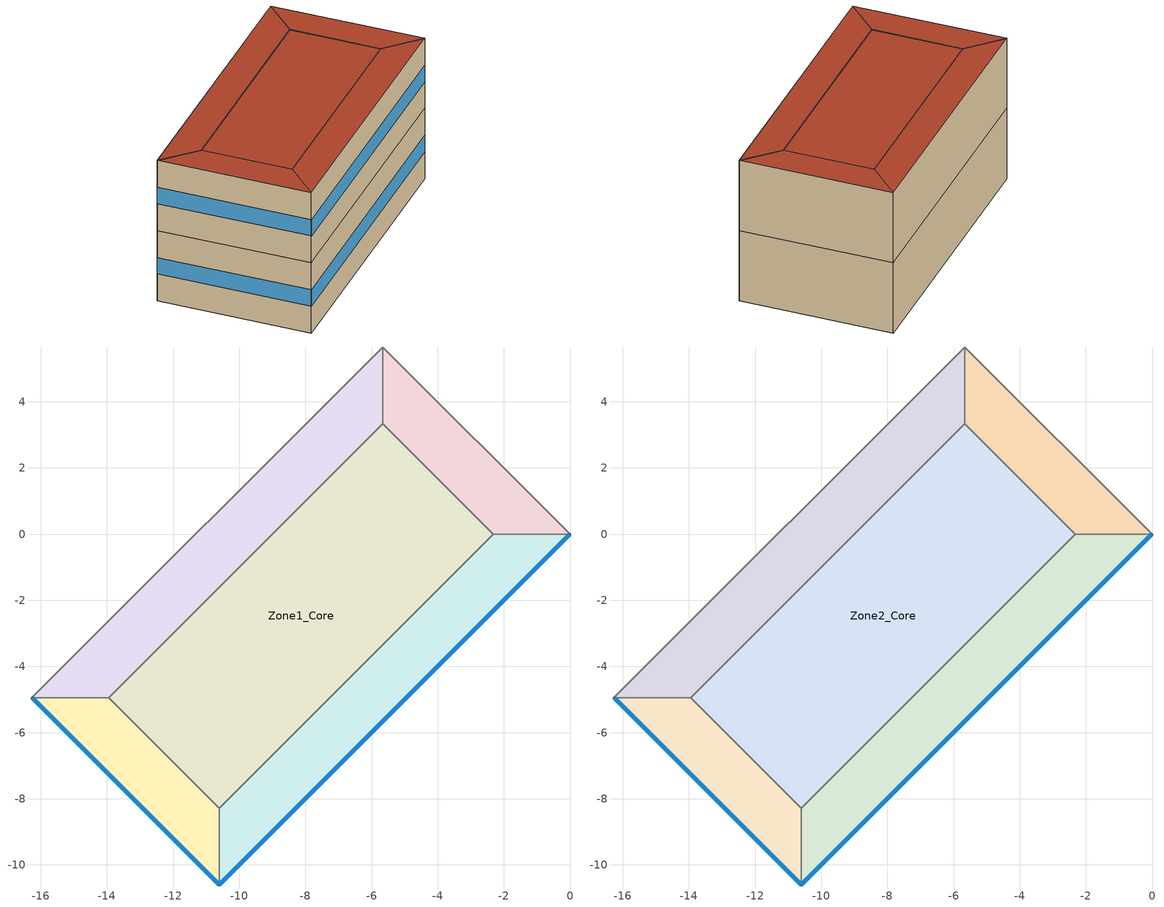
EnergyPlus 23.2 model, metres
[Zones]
Zone1_FrontPerimeter
 floor ground (ground_floor_Construction): -5.66,5.66 0,0 -2.32,0 -5.66,3.34 z0
 wall adiabatic (interior_wall_Construction): -2.32,0 0,0 -5.66,5.66 -5.66,3.34 z0:4
 wall to Zone1_Core (interior_wall_Construction): -5.66,3.34 -2.32,0 z0:4
Zone1_RightPerimeter
 floor ground (ground_floor_Construction): -5.66,5.66 -5.66,3.34 -13.94,-4.95 -16.26,-4.95 z0
 wall adiabatic (interior_wall_Construction): -5.66,3.34 -5.66,5.66 -16.26,-4.95 -13.94,-4.95 z0:4
 wall to Zone1_Core (interior_wall_Construction): -13.94,-4.95 -5.66,3.34 z0:4
Zone1_RearPerimeter
 floor ground (ground_floor_Construction): -13.94,-4.95 -10.61,-8.29 -10.61,-10.61 -16.26,-4.95 z0
 wall outside (exterior_wall_Construction): -16.26,-4.95 -10.61,-10.61 z0:4
 wall adiabatic (interior_wall_Construction): -10.61,-10.61 -10.61,-8.29 / -13.94,-4.95 -16.26,-4.95 z0:4
 wall to Zone1_Core (interior_wall_Construction): -10.61,-8.29 -13.94,-4.95 z0:4
 window (Window1C): -16.26,-4.95 -10.61,-10.6 z1.54:2.46
Zone1_LeftPerimeter
 floor ground (ground_floor_Construction): 0,0 -10.61,-10.61 -10.61,-8.29 -2.32,0 z0
 wall outside (exterior_wall_Construction): -10.61,-10.61 0,0 z0:4
 wall adiabatic (interior_wall_Construction): 0,0 -2.32,0 / -10.61,-8.29 -10.61,-10.61 z0:4
 wall to Zone1_Core (interior_wall_Construction): -2.32,0 -10.61,-8.29 z0:4
 window (Window1C): -10.6,-10.6 -0.01,-0.01 z1.54:2.46
Zone1_Core
 floor ground (ground_floor_Construction): -2.32,0 -5.66,3.34 -13.94,-4.95 -10.61,-8.29 z0
Zone2_FrontPerimeter
 floor to Zone1_FrontPerimeter (inter_floor_Construction): -5.66,5.66 0,0 -2.32,0 -5.66,3.34 z4
 wall adiabatic (interior_wall_Construction): -2.32,0 0,0 -5.66,5.66 -5.66,3.34 z4:8
 wall to Zone2_Core (interior_wall_Construction): -5.66,3.34 -2.32,0 z4:8
 roof outside (flat_roof_Construction): 0,0 -5.66,5.66 -5.66,3.34 -2.32,0 z8
Zone2_RightPerimeter
 floor to Zone1_RightPerimeter (inter_floor_Construction): -5.66,5.66 -5.66,3.34 -13.94,-4.95 -16.26,-4.95 z4
 wall adiabatic (interior_wall_Construction): -5.66,3.34 -5.66,5.66 -16.26,-4.95 -13.94,-4.95 z4:8
 wall to Zone2_Core (interior_wall_Construction): -13.94,-4.95 -5.66,3.34 z4:8
 roof outside (flat_roof_Construction): -5.66,3.34 -5.66,5.66 -16.26,-4.95 -13.94,-4.95 z8
Zone2_RearPerimeter
 floor to Zone1_RearPerimeter (inter_floor_Construction): -13.94,-4.95 -10.61,-8.29 -10.61,-10.61 -16.26,-4.95 z4
 wall outside (exterior_wall_Construction): -16.26,-4.95 -10.61,-10.61 z4:8
 wall adiabatic (interior_wall_Construction): -10.61,-10.61 -10.61,-8.29 / -13.94,-4.95 -16.26,-4.95 z4:8
 wall to Zone2_Core (interior_wall_Construction): -10.61,-8.29 -13.94,-4.95 z4:8
 window (Window1C): -16.26,-4.95 -10.61,-10.6 z5.54:6.46
 roof outside (flat_roof_Construction): -10.61,-10.61 -10.61,-8.29 -13.94,-4.95 -16.26,-4.95 z8
Zone2_LeftPerimeter
 floor to Zone1_LeftPerimeter (inter_floor_Construction): 0,0 -10.61,-10.61 -10.61,-8.29 -2.32,0 z4
 wall outside (exterior_wall_Construction): -10.61,-10.61 0,0 z4:8
 wall adiabatic (interior_wall_Construction): 0,0 -2.32,0 / -10.61,-8.29 -10.61,-10.61 z4:8
 wall to Zone2_Core (interior_wall_Construction): -2.32,0 -10.61,-8.29 z4:8
 window (Window1C): -10.6,-10.6 -0.01,-0.01 z5.54:6.46
 roof outside (flat_roof_Construction): 0,0 -2.32,0 -10.61,-8.29 -10.61,-10.61 z8
Zone2_Core
 floor to Zone1_Core (inter_floor_Construction): -2.32,0 -5.66,3.34 -13.94,-4.95 -10.61,-8.29 z4
 roof outside (flat_roof_Construction): -5.66,3.34 -2.32,0 -10.61,-8.29 -13.94,-4.95 z8
[BUILDING]
Sample_Building_1: North Axis=135; Terrain=Suburbs; Loads Convergence Tolerance Value=0.04; Temperature Convergence Tolerance Value=0.4; Solar Distribution=FullExterior; Maximum Number of Warmup Days=25; Minimum Number of Warmup Days=1
[Site:Location]
Amsterdam_Netherlands: Latitude=52.37; Longitude=4.89; Time Zone=1; Elevation=-2
[SizingPeriod:DesignDay] Day of Month=21; Humidity Condition Type=Wetbulb; Barometric Pressure=102000; Rain Indicator=No; Snow Indicator=No; Daylight Saving Time Indicator=No; Solar Model Indicator=ASHRAEClearSky
Name | Month | Day Type | Maximum DryBulb Temperature | Daily DryBulb Temperature Range | Wetbulb or DewPoint at Maximum DryBulb | Wind Speed | Wind Direction | Sky Clearness
Netherlands Ann Htg 99.6% Condns DB | 1 | WinterDesignDay | -5 | 0 | -5 | 4 | 270 | 0
Netherlands Ann Clg 1% Condns DB=>MWB | 7 | SummerDesignDay | 28 | 10 | 17 | 3.5 | 90 | 1
[SITE:GROUNDTEMPERATURE:BUILDINGSURFACE]
2.63943, 3.53752, 4.55006, 7.55803, 14.4729, 16.1767, 18.7844, 17.6739, 14.8438, 9.05959, 6.65591, 4.01071
[MATERIAL] Thermal Absorptance=0.9; Solar Absorptance=0.7; Visible Absorptance=0.7
Name | Roughness | Thickness | Conductivity | Density | Specific Heat
ground_floor_OpaqueMat | MediumRough | 0.100531 | 0.0287231 | 2229.98 | 877.247
exterior_wall_OpaqueMat | MediumRough | 0.196555 | 0.0561585 | 2283.66 | 859.275
inter_floor_OpaqueMat | MediumSmooth | 0.126837 | 0.0634185 | 1815.96 | 823.279
interior_wall_OpaqueMat | MediumSmooth | 0.146833 | 0.0978885 | 821.826 | 834.228
[MATERIAL:NOMASS]
flat_roof_OpaqueMat: Roughness=MediumRough; Thermal Resistance=3.5; Thermal Absorptance=0.9; Solar Absorptance=0.7; Visible Absorptance=0.7
[WINDOWMATERIAL:GLAZING]
Glazing_Clear_3mm: Optical Data Type=SpectralAverage; Thickness=0.003; Solar Transmittance at Normal Incidence=0.773534; Front Side Solar Reflectance at Normal Incidence=0.0789218; Back Side Solar Reflectance at Normal Incidence=0.0708694; Visible Transmittance at Normal Incidence=0.868438; Front Side Visible Reflectance at Normal Incidence=0.060298; Back Side Visible Reflectance at Normal Incidence=0.0621864; Infrared Transmittance at Normal Incidence=0; Front Side Infrared Hemispherical Emissivity=0.84; Back Side Infrared Hemispherical Emissivity=0.84; Conductivity=1.00054; Dirt Correction Factor for Solar and Visible Transmittance=1; Solar Diffusing=No; Youngs modulus=72000000000; Poissons ratio=0.22
[CONSTRUCTION]
WINDOW1C: Glazing_Clear_3mm
ground_floor_Construction: ground_floor_OpaqueMat
exterior_wall_Construction: exterior_wall_OpaqueMat
flat_roof_Construction: flat_roof_OpaqueMat
inter_floor_Construction: inter_floor_OpaqueMat
interior_wall_Construction: interior_wall_OpaqueMat
[ZONE] Type=1; Multiplier=1; Ceiling Height=autocalculate; Volume=autocalculate; Floor Area=autocalculate; Part of Total Floor Area=Yes
Zone1_FrontPerimeter; Zone1_RightPerimeter; Zone1_RearPerimeter; Zone1_LeftPerimeter; Zone1_Core; Zone2_FrontPerimeter; Zone2_RightPerimeter; Zone2_RearPerimeter; Zone2_LeftPerimeter; Zone2_Core
[ZONEINFILTRATION:DESIGNFLOWRATE] Schedule=AlwaysOnSched; Design Flow Rate Calculation Method=Flow/Zone; Design Flow Rate=0.000404957; Constant Term Coefficient=1; Temperature Term Coefficient=0; Velocity Term Coefficient=0; Velocity Squared Term Coefficient=0
Name | Zone or ZoneList or Space or SpaceList
Infil_non_residential_D_Zone1_FrontPerimeter | Zone1_FrontPerimeter
Infil_non_residential_D_Zone1_RightPerimeter | Zone1_RightPerimeter
Infil_non_residential_D_Zone1_RearPerimeter | Zone1_RearPerimeter
Infil_non_residential_D_Zone1_LeftPerimeter | Zone1_LeftPerimeter
Infil_non_residential_D_Zone1_Core | Zone1_Core
Infil_non_residential_D_Zone2_FrontPerimeter | Zone2_FrontPerimeter
Infil_non_residential_D_Zone2_RightPerimeter | Zone2_RightPerimeter
Infil_non_residential_D_Zone2_RearPerimeter | Zone2_RearPerimeter
Infil_non_residential_D_Zone2_LeftPerimeter | Zone2_LeftPerimeter
Infil_non_residential_D_Zone2_Core | Zone2_Core
[DESIGNSPECIFICATION:OUTDOORAIR]
DSOA_Global: Outdoor Air Method=Sum; Outdoor Air Flow per Person=0.00236; Outdoor Air Flow per Zone Floor Area=0.000305; Outdoor Air Flow per Zone=0; Outdoor Air Flow Air Changes per Hour=0
[DESIGNSPECIFICATION:ZONEAIRDISTRIBUTION]
DSZAD_Global: Zone Air Distribution Effectiveness in Cooling Mode=1; Zone Air Distribution Effectiveness in Heating Mode=1; Zone Secondary Recirculation Fraction=0.3; Minimum Zone Ventilation Efficiency=0
[SIZING:ZONE]
ALL_ZONES: Zone Cooling Design Supply Air Temperature Input Method=SupplyAirTemperature; Zone Cooling Design Supply Air Temperature=13.2789; Zone Heating Design Supply Air Temperature Input Method=SupplyAirTemperature; Zone Heating Design Supply Air Temperature=40.1251; Zone Cooling Design Supply Air Humidity Ratio=0.00927503; Zone Heating Design Supply Air Humidity Ratio=0.00422321; Design Specification Outdoor Air Object=DSOA_Global; Zone Heating Sizing Factor=1; Zone Cooling Sizing Factor=1; Cooling Design Air Flow Method=DesignDay; Cooling Design Air Flow Rate=0; Cooling Minimum Air Flow per Zone Floor Area=0.000762; Cooling Minimum Air Flow=0; Cooling Minimum Air Flow Fraction=0.2; Heating Design Air Flow Method=DesignDay; Heating Design Air Flow Rate=0; Heating Maximum Air Flow per Zone Floor Area=0.002032; Heating Maximum Air Flow=0.141576; Heating Maximum Air Flow Fraction=0.3; Design Specification Zone Air Distribution Object=DSZAD_Global; Account for Dedicated Outdoor Air System=No; Dedicated Outdoor Air System Control Strategy=NeutralSupplyAir; Dedicated Outdoor Air Low Setpoint Temperature for Design=autosize; Dedicated Outdoor Air High Setpoint Temperature for Design=autosize; Zone Load Sizing Method=Sensible Load Only No Latent Load; Zone Latent Cooling Design Supply Air Humidity Ratio Input Method=HumidityRatioDifference; Zone Cooling Design Supply Air Humidity Ratio Difference=0.005; Zone Latent Heating Design Supply Air Humidity Ratio Input Method=HumidityRatioDifference; Zone Humidification Design Supply Air Humidity Ratio Difference=0.005
[ZONECONTROL:THERMOSTAT] Control Type Schedule=ZONE CONTROL TYPE SCHEDULE; Temperature Difference Between Cutout And Setpoint=0
Name | Zone or ZoneList | Control 1
Zone1_FrontPerimeter CONTROLS | Zone1_FrontPerimeter | Zone1_FrontPerimeter SETPOINTS
Zone1_RightPerimeter CONTROLS | Zone1_RightPerimeter | Zone1_RightPerimeter SETPOINTS
Zone1_RearPerimeter CONTROLS | Zone1_RearPerimeter | Zone1_RearPerimeter SETPOINTS
Zone1_LeftPerimeter CONTROLS | Zone1_LeftPerimeter | Zone1_LeftPerimeter SETPOINTS
Zone1_Core CONTROLS | Zone1_Core | Zone1_Core SETPOINTS
Zone2_FrontPerimeter CONTROLS | Zone2_FrontPerimeter | Zone2_FrontPerimeter SETPOINTS
Zone2_RightPerimeter CONTROLS | Zone2_RightPerimeter | Zone2_RightPerimeter SETPOINTS
Zone2_RearPerimeter CONTROLS | Zone2_RearPerimeter | Zone2_RearPerimeter SETPOINTS
Zone2_LeftPerimeter CONTROLS | Zone2_LeftPerimeter | Zone2_LeftPerimeter SETPOINTS
Zone2_Core CONTROLS | Zone2_Core | Zone2_Core SETPOINTS
[THERMOSTATSETPOINT:DUALSETPOINT] Heating Setpoint Temperature Schedule=ZONE HEATING SETPOINTS; Cooling Setpoint Temperature Schedule=ZONE COOLING SETPOINTS
Zone1_FrontPerimeter SETPOINTS; Zone1_RightPerimeter SETPOINTS; Zone1_RearPerimeter SETPOINTS; Zone1_LeftPerimeter SETPOINTS; Zone1_Core SETPOINTS; Zone2_FrontPerimeter SETPOINTS; Zone2_RightPerimeter SETPOINTS; Zone2_RearPerimeter SETPOINTS; Zone2_LeftPerimeter SETPOINTS; Zone2_Core SETPOINTS
[ZONEHVAC:IDEALLOADSAIRSYSTEM] Maximum Heating Supply Air Temperature=67.3647; Minimum Cooling Supply Air Temperature=13.3534; Maximum Heating Supply Air Humidity Ratio=0.015; Minimum Cooling Supply Air Humidity Ratio=0.009; Heating Limit=NoLimit; Maximum Heating Air Flow Rate=autosize; Cooling Limit=NoLimit; Maximum Cooling Air Flow Rate=autosize; Dehumidification Control Type=ConstantSupplyHumidityRatio; Cooling Sensible Heat Ratio=0.7; Humidification Control Type=ConstantSupplyHumidityRatio; Demand Controlled Ventilation Type=None; Outdoor Air Economizer Type=NoEconomizer; Heat Recovery Type=None; Latent Heat Recovery Effectiveness=0
Name | Sensible Heat Recovery Effectiveness
Zone1_FrontPerimeter Ideal Loads | 0.758694
Zone1_RightPerimeter Ideal Loads | 0.810202
Zone1_RearPerimeter Ideal Loads | 0.830943
Zone1_LeftPerimeter Ideal Loads | 0.765548
Zone1_Core Ideal Loads | 0.785898
Zone2_FrontPerimeter Ideal Loads | 0.803623
Zone2_RightPerimeter Ideal Loads | 0.812864
Zone2_RearPerimeter Ideal Loads | 0.754582
Zone2_LeftPerimeter Ideal Loads | 0.836648
Zone2_Core Ideal Loads | 0.787018
[Zone equipment]
Zone1_FrontPerimeter: Zone1_FrontPerimeter Ideal Loads
Zone1_RightPerimeter: Zone1_RightPerimeter Ideal Loads
Zone1_RearPerimeter: Zone1_RearPerimeter Ideal Loads
Zone1_LeftPerimeter: Zone1_LeftPerimeter Ideal Loads
Zone1_Core: Zone1_Core Ideal Loads
Zone2_FrontPerimeter: Zone2_FrontPerimeter Ideal Loads
Zone2_RightPerimeter: Zone2_RightPerimeter Ideal Loads
Zone2_RearPerimeter: Zone2_RearPerimeter Ideal Loads
Zone2_LeftPerimeter: Zone2_LeftPerimeter Ideal Loads
Zone2_Core: Zone2_Core Ideal Loads
[WATERHEATER:MIXED]
MyDHW_1_WaterHeater: Tank Volume=0.277503; Setpoint Temperature Schedule=MyDHW_1_Setpoint; Deadband Temperature Difference=2; Maximum Temperature Limit=80; Heater Control Type=CYCLE; Heater Maximum Capacity=4223.21; Heater Ignition Minimum Flow Rate=0; Heater Ignition Delay=0; Heater Fuel Type=Electricity; Heater Thermal Efficiency=0.9; Off Cycle Parasitic Fuel Consumption Rate=0; Off Cycle Parasitic Fuel Type=Electricity; Off Cycle Parasitic Heat Fraction to Tank=0; On Cycle Parasitic Fuel Consumption Rate=0; On Cycle Parasitic Fuel Type=Electricity; On Cycle Parasitic Heat Fraction to Tank=0; Ambient Temperature Indicator=SCHEDULE; Ambient Temperature Schedule=Always22C; Off Cycle Loss Coefficient to Ambient Temperature=5; Off Cycle Loss Fraction to Zone=1; On Cycle Loss Coefficient to Ambient Temperature=5; On Cycle Loss Fraction to Zone=1; Peak Use Flow Rate=5.49188e-06; Use Flow Rate Fraction Schedule=MyDHW_1_UseFraction; Use Side Effectiveness=1; Source Side Effectiveness=1; Use Side Design Flow Rate=autosize; Source Side Design Flow Rate=autosize; Indirect Water Heating Recovery Time=1.5; Source Side Flow Control Mode=IndirectHeatPrimarySetpoint; EndUse Subcategory=General
[Schedule:Compact]
ALWAYS22C: Through: 12/31, For: AllDays, Until: 24:00, 22
[SCHEDULE:COMPACT]
MyDHW_1_UseFraction: Through: 12/31, For: AllDays, Until: 06:00, 0, Until: 08:00, 0.62, Until: 10:00, 0.98, Until: 17:00, 0.2, Until: 21:00, 0.69, Until: 24:00, 0.62
MyDHW_1_Setpoint: Through: 12/31, For: AllDays, Until: 24:00, 59.4729
ZONE CONTROL TYPE SCHEDULE: Through: 12/31, For: AllDays, Until: 24:00, 4
ZONE HEATING SETPOINTS: Through: 12/31, For: AllDays, Until: 07:00, 15.05, Until: 19:00, 21.28, Until: 24:00, 15.05
ZONE COOLING SETPOINTS: Through: 12/31, For: AllDays, Until: 07:00, 25.45, Until: 19:00, 23.55, Until: 24:00, 25.45
[SCHEDULE:CONSTANT]
AlwaysOnSched: Hourly Value=1
